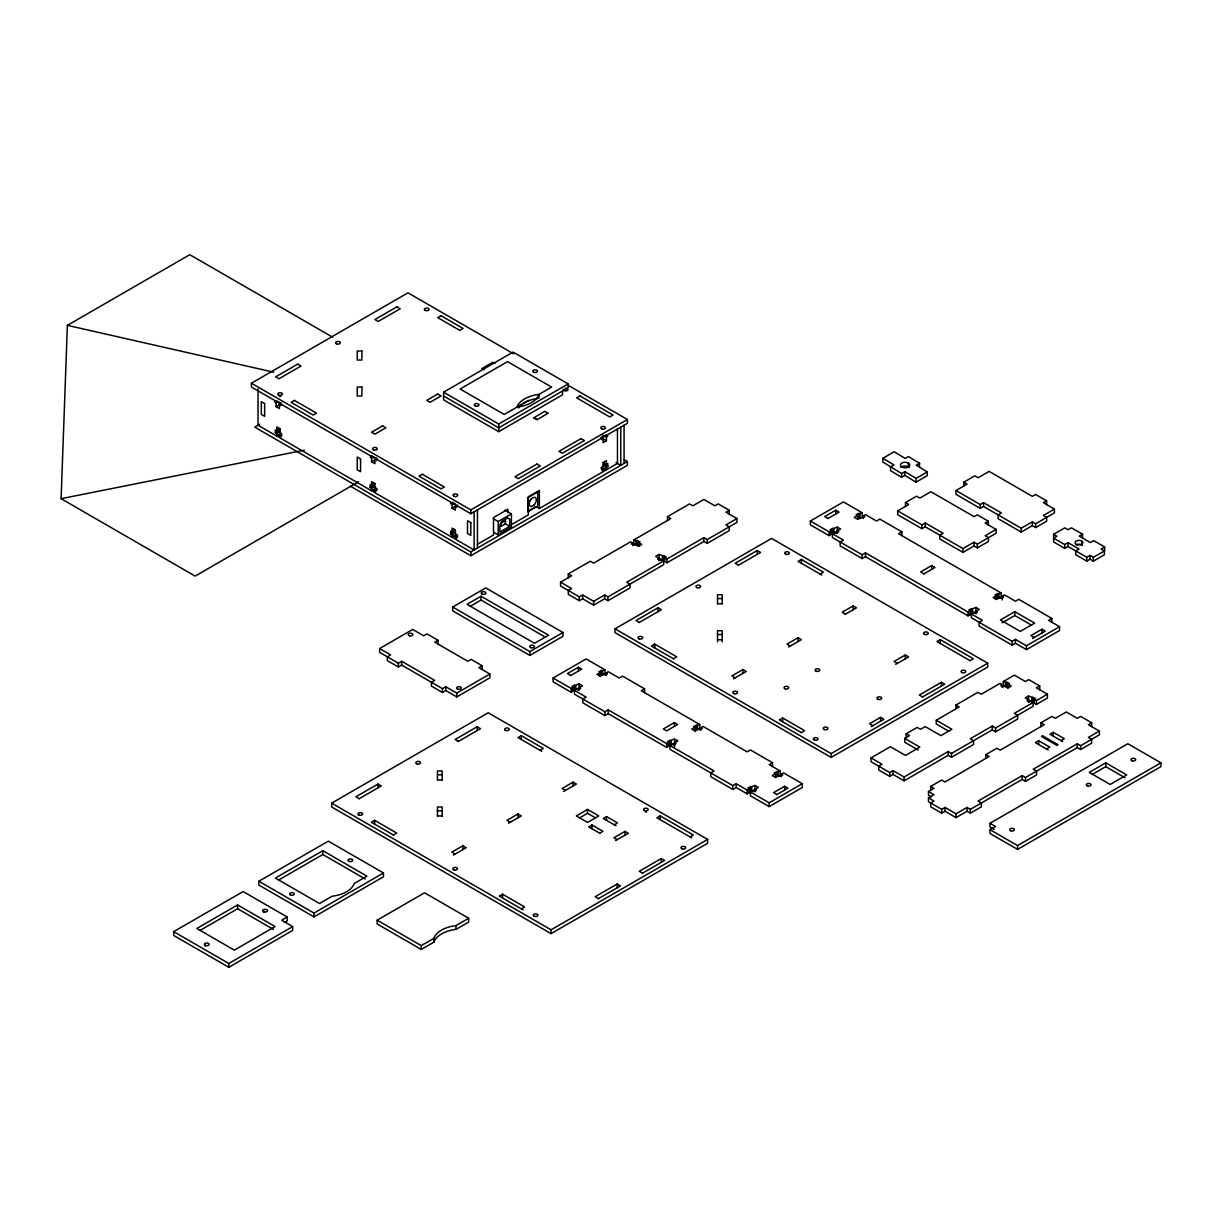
<?xml version="1.0" encoding="UTF-8"?>
<svg xmlns="http://www.w3.org/2000/svg" width="1222" height="1222" viewBox="0 0 1222 1222"><rect width="100%" height="100%" fill="white"/><g stroke="black" fill="none" stroke-linecap="round" stroke-linejoin="round"><path stroke-width="1.5" d="M882.91 458.25L882.819 462.008L901.637 473.54L901.561 477.313L890.533 470.623L890.624 466.85L893.924 464.94L882.91 458.25L894.153 451.758L905.181 458.449L908.481 456.539L919.555 463.275L919.418 467.003M904.86 475.404L904.952 471.631L916.088 478.398L915.996 482.171L904.86 475.404L901.561 477.313M908.297 466.911L908.389 463.138M919.555 463.275L916.256 465.185L927.33 471.906L927.238 475.679L915.996 482.171M358.581 481.758L195.169 576.097L61.1 498.683L67.378 325.358L189.777 254.695L332.796 337.272M568.001 385.205L627.39 419.497L627.39 423.316L470.821 513.714L251.411 387.038L251.411 383.219L407.965 292.822L513.546 353.784M276.89 400.724L274.69 402.007L276.111 402.832L278.326 401.564M279.426 402.191L279.426 408.56L276.111 406.651L281.625 403.474M259.66 424.278L254.711 427.135L470.821 551.901L627.39 461.519L627.39 465.338L470.821 555.72L350.393 486.203M275.332 432.68L278.631 430.77L280.067 431.595L276.768 433.505L275.332 432.68L275.332 429.884L276.768 430.709L280.067 428.8L280.067 434.146L276.768 436.055L258.025 425.225L258.025 388.856M562.548 390.979L562.548 394.798L498.713 431.656L443.586 399.838L443.586 392.186L513.041 352.089L568.169 383.922L568.169 387.741L498.713 427.837L443.586 396.004M372.359 455.852L370.159 457.12L371.58 457.945L373.795 456.677M374.894 457.318L374.894 463.673L371.58 461.763L377.094 458.586M370.159 487.425L373.458 485.516L374.894 486.341L371.58 488.25L370.159 487.425L370.159 484.615L371.58 485.455L374.894 483.545L374.894 488.892L371.58 490.801L280.067 437.965L280.067 435.414L281.503 436.239L281.503 433.443L280.067 432.619M516.906 407.155L504.228 414.472L460.129 389.008L507.527 361.636L551.641 387.099L538.963 394.416A28.32 16.36 0 0 1 516.906 407.155A28.32 16.36 0 0 1 538.963 394.416L538.963 396.967M518.907 405.994L528.698 400.342M450.643 533.892L453.942 531.982L455.378 532.807L452.079 534.717L450.643 533.892L450.643 531.096L452.079 531.921L452.079 528.103L455.378 530.012L455.378 535.358L452.079 537.268L374.894 492.71L374.894 490.159L377.094 488.892M443.586 392.186L498.713 424.019L568.169 383.922M548.052 413.235L537.023 419.726L533.724 417.817L544.752 411.325L548.052 413.357M452.843 502.318L450.643 503.586L452.079 504.426L454.279 503.143M455.378 503.785L455.378 510.154L452.079 508.245L457.593 505.053M251.411 383.219L470.821 509.895L627.39 419.497M603.133 438.851L601.698 439.676L601.698 436.88M604.233 435.674L606.433 436.941L607.869 436.117L605.669 434.849M606.433 436.941L606.433 440.76L603.133 442.67L603.133 435.032M452.079 531.921L455.378 530.012M474.121 511.804L474.121 549.992L455.378 539.177L455.378 536.626L457.593 535.358M493.321 518.708L498.194 521.519L511.422 513.882L511.422 527.247L498.194 534.885L493.734 532.318M617.461 428.861L617.461 463.428L606.433 469.783L603.133 467.873L603.133 462.527L606.433 460.618L606.433 464.436L607.869 463.612L607.869 466.422L606.433 467.247L603.133 465.338L604.554 464.513L607.869 466.422M507.573 518.021L502.059 521.198L499.844 525.017L499.844 532.028L509.773 526.3L509.773 519.289L506.55 517.441M603.133 466.346L601.698 467.186L601.698 469.981L603.133 469.156L603.133 471.707L539.376 508.505L536.076 506.595L527.858 511.331M477.359 544.309L493.505 534.992L493.505 517.548L507.848 509.269L507.848 512.751M512.583 523.978L528.347 514.874L528.347 496.789L539.376 490.419L539.376 508.505M482.155 669.549L482.155 665.73L478.856 667.64L489.869 674.009L489.869 677.828L456.799 696.922L445.77 690.552L442.471 692.462L431.442 686.107L431.442 682.288L434.742 680.379L401.671 661.27L398.357 663.179L379.614 652.365L379.614 648.546L412.7 629.452L423.728 635.807L427.028 633.897L438.056 640.267L438.056 644.086M452.675 607.029L485.76 587.935L562.945 632.492L562.945 636.311L529.859 655.42L452.675 610.847L452.675 607.029L529.859 651.586L562.945 632.492M481.071 596.244L467.064 604.325L534.549 643.291L548.556 635.196L481.071 596.244L481.071 600.063L545.256 637.12M470.18 606.356L481.071 600.063M438.056 640.267L434.742 642.176L467.827 661.27L471.127 659.361L482.155 665.73M379.614 648.546L390.643 654.916L387.343 656.825L387.343 660.644L398.357 666.998L401.671 665.089L442.471 688.643L445.77 686.733L456.799 693.103L489.869 674.009M568.276 577.746L568.276 573.928L590.333 561.203L593.648 563.113L630.583 541.789L632.782 543.057L632.782 545.608M667.518 520.465L667.518 516.646L689.559 503.907L692.874 505.816L703.903 499.447L714.931 505.816L718.231 503.907L729.259 510.277L729.259 514.095M664.753 557.706L666.968 558.973L703.903 537.649L707.202 539.559L736.973 522.374L736.973 518.556L725.944 524.91L729.259 526.819L729.259 530.638L707.202 543.378L703.903 541.468L666.968 562.792L664.753 561.524L664.753 557.706L666.189 556.865L659.025 554.391L655.71 556.3L663.653 560.883L663.653 564.701L607.976 596.855L604.661 594.946L593.648 601.3L582.619 594.946L579.304 596.855L560.562 586.025L560.562 582.207L571.591 575.837L568.276 573.928M638.51 546.371L638.51 542.553L641.825 544.462L638.51 546.371L633.882 543.698L633.882 539.88L670.817 518.556L667.518 516.646M632.782 543.057L631.346 543.882L633.775 545.287L635.211 544.462M633.882 539.88L639.946 541.728L638.51 542.553M639.946 545.547L637.517 544.141L636.097 544.966L636.097 541.147M729.259 510.277L725.944 512.186L736.973 518.556M560.562 582.207L571.591 588.576L568.276 590.486L568.276 594.304L579.304 600.674L582.619 598.765L593.648 605.119L604.661 598.765L607.976 600.674L630.033 587.935L630.033 584.116L626.718 582.207L663.653 560.883M659.025 558.21L657.589 559.034L660.017 560.44L661.453 559.615M615.017 628.826L771.586 538.428L987.682 663.195L987.682 667.013L831.128 757.411L615.017 632.645L615.017 628.826L831.128 753.592L987.682 663.195M639.121 622.548L661.331 609.732L658.016 607.823L635.959 620.547L639.274 622.456M738.348 565.267L760.558 552.436L757.243 550.526L735.201 563.266L738.5 565.175M832.426 533.754L843.455 540.124L840.14 542.033L840.14 545.852L862.197 558.576L865.497 556.667L968.038 615.873L970.253 614.605L970.253 610.786L968.038 612.054L865.497 552.848L862.197 554.757L832.426 537.573L832.426 533.754L840.583 529.05L837.284 527.14L830.105 529.615L831.54 530.44L831.54 534.258L829.112 535.664L810.369 524.849L810.369 521.03L843.455 501.921L862.197 512.751L862.197 516.57M827.859 518.571L839.04 512.11L835.741 510.2L824.713 516.57L828.012 518.479M901.637 473.54L904.952 471.631M331.651 803.144L488.204 712.762L707.63 839.438L707.63 843.256L551.061 933.639L331.651 806.963L331.651 803.144L551.061 929.82L707.63 839.438M574.493 690.384L586.163 697.136L582.848 699.045L582.848 702.864L604.905 715.588L608.22 713.679L666.647 747.421L668.862 746.138L668.862 742.319L666.647 743.602L608.22 709.86L604.905 711.769L574.493 694.203L574.493 690.384L582.436 685.802L579.121 683.892L571.957 686.382L573.393 687.207L573.393 691.026L571.178 692.294L553.092 681.845L553.092 678.027L586.163 658.933L604.905 669.763L604.905 673.582L600.277 676.255L596.962 674.345L600.277 672.436L600.277 676.255M570.567 675.583L581.748 669.121L578.449 667.212L567.42 673.582L570.72 675.491M359.054 798.791L381.264 785.96L377.949 784.05L355.908 796.79L359.207 798.699M458.281 741.494L480.49 728.663L477.191 726.754L455.134 739.493L458.449 741.403M916.088 478.398L927.33 471.906M862.197 512.751L856.133 514.599L857.569 515.424L857.569 519.243L854.254 517.334L857.569 515.424M810.369 521.03L829.112 531.845L831.54 530.44M833.969 529.05L833.969 532.868L832.533 532.044L830.105 533.434L831.54 534.258M857.569 519.243L864.733 516.753L863.297 515.928L863.297 518.479M863.297 515.928L865.497 514.661L876.525 521.03L879.84 519.121L901.882 531.845L901.882 535.664M604.905 669.763L598.841 671.596L600.277 672.436M553.092 678.027L571.178 688.475L573.393 687.207M575.806 685.802L575.806 689.62L574.386 688.796L571.957 690.201L573.393 691.026M598.841 675.415L601.27 674.025L602.706 674.85L602.706 671.031M673.459 658.75L676.759 656.84L654.702 644.101L651.402 646.01L673.612 658.841M820.099 574.08L823.399 572.171L801.357 559.432L798.042 561.356L821.826 575.073M606.005 675.491L606.005 672.94L608.22 671.672L619.233 678.027L622.548 676.117L644.605 688.857L644.605 692.675M905.471 506.397L905.471 502.578L916.546 496.178L919.861 498.087L930.874 491.733L974.102 516.677L977.294 514.829L988.323 521.198L988.323 525.017M988.323 521.198L985.131 523.047L996.159 529.416L996.159 533.235L977.356 544.08L974.041 542.171L962.967 548.571L925.253 526.804L921.953 528.714L897.696 514.706L897.696 510.888L908.771 504.487L905.471 502.578M258.865 881.245L328.336 841.148L383.464 872.966L383.464 876.8L313.993 916.897L258.865 885.064L258.865 881.245L313.993 913.078L383.464 872.966M287.231 917.019L281.732 920.197L292.638 926.627L292.638 930.446L228.804 967.305L173.677 935.472L173.677 931.653L243.132 891.556L287.231 917.019L287.231 920.838L284.482 922.427M393.392 834.977L396.692 833.068L374.65 820.344L371.335 822.253L393.545 835.069M540.032 750.308L543.347 748.399L521.29 735.675L517.975 737.584L541.758 751.316M322.822 850.695L275.408 878.068L319.507 903.532L332.185 896.215A28.32 16.36 0 0 0 354.243 883.475L366.921 876.159L322.822 850.695L322.822 854.514L278.677 879.993M963.746 486.066L963.746 482.247L974.82 475.847L978.135 477.756L989.148 471.387L1032.376 496.346L1035.569 494.498L1046.597 500.867L1046.597 504.686M237.618 904.922L196.834 928.476L234.319 950.12L275.103 926.566L237.618 904.922L237.618 908.74L200.087 930.416M1046.597 500.867L1043.405 502.7L1054.418 509.07L1054.418 512.889L1035.63 523.749L1032.315 521.84L1021.241 528.24L983.527 506.458L980.227 508.367L955.971 494.36L955.971 490.541L967.045 484.156L963.746 482.247M901.882 531.845L898.582 533.754L1001.124 592.96L1001.124 596.779L996.495 599.452L993.181 597.543L996.495 595.633L996.495 599.452M897.696 510.888L921.953 524.895L925.253 522.985L943.124 533.296L939.81 535.205L939.81 539.024L962.967 552.39L974.041 545.99L977.356 547.899L988.43 541.499L988.43 537.68L985.131 535.771L996.159 529.416M644.605 688.857L641.29 690.766L699.732 724.493L699.732 728.327L695.104 731L691.789 729.091L695.104 727.182L695.104 731M955.971 490.541L980.227 504.549L983.527 502.639L1001.398 512.95L998.084 514.859L998.084 518.678L1021.241 532.059L1032.315 525.659L1035.63 527.568L1046.704 521.168L1046.704 517.349L1043.405 515.44L1054.418 509.07M173.677 931.653L228.804 963.486L292.638 926.627M733.46 678.836L746.23 671.474L742.915 669.564L731.886 675.934L735.201 677.843M788.587 647.018L801.357 639.641L798.042 637.731L787.014 644.101L790.328 646.01M845.303 614.269L856.485 607.823L853.17 605.913L842.141 612.268L845.456 614.177M923.786 573.943L934.967 567.497L931.653 565.587L920.64 571.942L923.939 573.851M674.376 722.584L663.347 728.954L666.647 730.863L677.675 724.493L674.376 722.584L674.376 726.418M453.408 855.079L466.162 847.701L462.848 845.792L451.819 852.162L455.134 854.071M508.535 823.246L521.29 815.884L517.975 813.974L506.962 820.344L510.261 822.253M563.663 791.413L576.417 784.05L573.103 782.141L562.089 788.511L565.389 790.42M669.962 745.512L714.06 770.975L710.761 772.884L710.761 776.703L732.803 789.427L736.118 787.518L747.146 793.888L749.346 792.62L749.346 788.801L747.146 790.069L736.118 783.699L732.803 785.609L669.962 749.33L669.962 745.512L677.905 740.929L674.59 739.02L667.426 741.494L668.862 742.319M699.732 724.493L693.668 726.342L695.104 727.182M671.275 740.929L671.275 744.748L669.855 743.923L667.426 745.313L668.862 746.138M700.832 730.237L700.832 727.686L703.032 726.418L747.146 751.866L750.445 749.957L772.503 762.696L772.503 766.515M377.17 920.166L424.584 892.793L468.683 918.257L468.683 922.075L456.005 929.392A28.32 16.36 0 0 0 433.947 942.116L421.269 949.448L377.17 923.985L377.17 920.166L421.269 945.629L433.947 938.297A28.32 16.36 0 0 1 456.005 925.573L468.683 918.257M1053.608 534.32L1056.923 536.229L1053.608 538.138L1064.698 544.538L1067.997 542.629L1079.072 549.014L1075.772 550.939L1075.772 554.757L1086.801 561.112L1090.055 559.233L1093.354 561.142L1104.383 554.788L1104.383 550.969L1093.354 557.324L1090.055 555.414L1086.801 557.293L1067.997 546.448L1064.698 548.357L1053.608 541.957L1053.608 534.32L1064.851 527.828L1068.165 529.737L1071.465 527.828L1082.555 534.228L1082.555 538.047M587.553 809.453L576.31 815.945L587.553 822.437L598.795 815.945L587.553 809.453L587.553 813.272L595.588 817.915M579.518 817.915L587.553 813.272M1082.555 534.228L1079.24 536.137L1090.33 542.522L1093.629 540.613L1104.657 546.982L1104.657 550.801M599.681 833.251L602.996 831.342L591.967 824.987L588.653 826.897L599.834 833.221M614.238 824.85L617.538 822.941L606.524 816.586L603.21 818.496L615.964 825.736M973.781 612.558L979.296 609.381L975.981 607.471L968.817 609.946L970.253 610.786M1001.124 592.96L995.059 594.808L996.495 595.633M801.357 732.589L804.656 730.68L782.615 717.94L779.3 719.85L801.51 732.681M995.059 598.627L997.488 597.222L998.909 598.047L998.909 594.228M971.353 613.963L982.381 620.333L979.066 622.242L979.066 626.061L1012.152 645.155L1015.451 643.246L1026.48 649.615L1059.55 630.506L1059.55 626.687L1026.48 645.796L1015.451 639.427L1012.152 641.336L971.353 617.782L971.353 613.963L977.417 612.115L975.981 611.29M1002.223 599.956L1002.223 596.137L1004.423 594.87L1015.451 601.224L1018.766 599.315L1051.837 618.424L1051.837 622.242M895.68 664.371L908.633 656.901L905.319 654.992L894.076 661.484L897.391 663.393M970.039 660.659L973.354 658.75L940.283 639.641L936.969 641.55L970.207 660.751M521.29 908.817L524.589 906.907L502.548 894.183L499.233 896.093L523.016 909.825M1104.657 546.982L1101.083 549.06L1104.383 550.969M615.537 840.522L628.291 833.297L624.992 831.388L613.963 837.742L617.263 839.651M689.987 836.887L693.286 834.977L660.216 815.884L656.901 817.793L691.713 837.895M1014.795 611.672L1000.451 619.951L1020.309 631.407L1034.637 623.128L1014.795 611.672L1014.795 615.491L1031.582 625.19M1002.055 622.853L1014.795 615.491M772.503 762.696L769.188 764.605L780.216 770.975L780.216 774.794L775.588 777.467L772.273 775.558L775.588 773.648L775.588 777.467M781.316 776.703L781.316 774.152L783.531 772.884L802.274 783.699L802.274 787.518L769.188 806.612L750.445 795.797L750.445 791.978L758.388 787.396L755.074 785.486L747.91 787.961L749.346 788.801M780.216 770.975L774.152 772.823L775.588 773.648M751.774 787.396L751.774 791.214L750.339 790.39L747.91 791.78L749.346 792.62M1051.837 618.424L1048.537 620.333L1059.55 626.687M871.164 726.662L883.918 719.284L880.604 717.375L869.575 723.745L872.89 725.654M922.473 697.029L944.682 684.213L941.383 682.304L919.326 695.028L922.641 696.937M1032.468 638.51L1045.222 631.148L1041.908 629.238L1030.894 635.608L1034.194 637.517M776.749 794.621L787.93 788.159L784.631 786.25L773.602 792.62L776.902 794.529M598.306 898.72L620.516 885.904L617.217 883.995L595.16 896.719L598.475 898.628M642.421 873.256L664.631 860.441L661.316 858.531L639.259 871.255L642.573 873.165M750.445 791.978L769.188 802.793L802.274 783.699M906.159 737.599L906.159 733.78L917.187 727.411L920.502 729.32L925.237 726.586L940.894 735.629L951.923 729.259L936.266 720.216L936.266 724.035L948.791 731.275M955.909 708.882L955.909 705.063L977.951 692.324L981.266 694.233L1000.008 683.419L1002.208 684.687L1002.208 687.238M871.011 757.9L882.04 764.254L878.725 766.163L878.725 769.982L889.753 776.352L893.068 774.442L904.081 780.812L948.196 755.349L951.495 757.258L973.552 744.534L973.552 740.7L970.237 738.791L992.295 726.067L995.594 727.976L1033.094 706.331L1033.094 702.513L1014.336 713.343L1017.651 715.252L1017.651 719.071L995.594 731.795L992.295 729.885L951.495 753.439L948.196 751.53L904.081 776.993L893.068 770.624L889.753 772.533L871.011 761.718L871.011 757.9L890.395 746.703L905.502 755.425L919.83 747.146L904.723 738.424L904.723 742.243L918.318 750.094M904.723 738.424L909.474 735.69L906.159 733.78M936.266 720.216L959.209 706.973L955.909 705.063M1007.951 688.001L1007.951 684.183L1011.251 686.092L1007.951 688.001L1003.323 685.328L1003.323 681.509L1014.336 675.14L1025.365 681.509L1028.68 679.6L1039.708 685.97L1039.708 689.788M1002.208 684.687L1000.787 685.511L1003.201 686.917L1004.637 686.092M1003.323 681.509L1009.387 683.358L1007.951 684.183M1039.708 685.97L1036.393 687.879L1047.422 694.233L1047.422 698.052L1036.393 704.422L1034.194 703.154L1034.194 699.335L1035.63 698.51L1028.45 696.021L1025.151 697.93L1033.094 702.513M1028.45 699.839L1027.03 700.664L1029.443 702.07L1030.879 701.245M1034.194 699.335L1036.393 700.603L1047.422 694.233M930.675 790.252L930.675 786.433L941.704 780.064L945.018 781.973L989.117 756.51L985.803 754.6L985.803 758.419M985.803 754.6L996.831 748.246L1000.146 750.155L1044.245 724.692L1040.93 722.782L1040.93 726.601M1040.93 722.782L1051.959 716.413L1055.273 718.322L1066.302 711.952L1077.315 718.322L1080.63 716.413L1091.658 722.782L1091.658 726.601M931.225 796.943L928.476 795.339L928.476 791.52L933.99 788.343L930.675 786.433M1091.658 722.782L1088.344 724.692L1099.372 731.046L1099.372 734.865L1080.63 745.695L1077.315 743.786L1033.216 769.249L1036.531 771.158L1036.531 774.977L1025.502 781.347L1022.188 779.437L970.375 809.346L967.06 807.437L956.032 813.806L945.018 807.437L941.704 809.346L928.476 801.708L928.476 797.89L933.99 794.712L928.476 791.52M1046.444 749.01L1049.759 747.085L1038.669 740.7L1035.37 742.609L1048.171 750.003M1061.002 740.593L1064.316 738.684L1053.227 732.299L1049.927 734.208L1062.728 741.601M928.476 797.89L933.99 801.067L930.675 802.976L930.675 806.81L941.704 813.165L945.018 811.255L956.032 817.625L967.06 811.255L970.375 813.165L981.403 806.81L981.403 802.976L978.089 801.067L1022.188 775.603L1025.502 777.528L1077.315 747.604L1080.63 749.514L1091.658 743.144L1091.658 739.325L1088.344 737.416L1099.372 731.046M990.003 823.307L1127.83 743.724L1160.9 762.833L1160.9 766.652L1017.559 849.397L990.003 833.48L990.003 829.662L995.518 826.484L990.003 823.307L990.003 827.126L994.143 829.509M1105.773 762.833L1089.23 772.38L1110.187 784.478L1126.715 774.916L1105.773 762.833L1105.773 766.652L1125.111 777.818M1092.239 774.458L1105.773 766.652M990.003 829.662L1017.559 845.578L1160.9 762.833M61.1 498.683L304.309 450.17M717.528 598.536L722.202 598.536M717.528 603.714L722.202 603.714M717.528 634.539L722.202 634.539M717.528 639.732L722.202 639.732M437.461 774.763L442.135 774.763M437.461 779.957L442.135 779.957M437.461 810.782L442.135 810.782M437.461 815.96L442.135 815.96M67.378 325.358L273.743 372.206M1002.223 596.137L1003.659 596.962L1001.23 598.368L999.795 597.543M837.284 530.959L838.704 531.784L836.062 533.311L834.626 532.487M968.817 613.765L970.253 614.605M495.078 363.484L492.863 362.216L481.85 368.57L484.049 369.854M600.918 437.583L606.433 440.76M624.091 459.609L627.39 461.519M616.041 462.603L620.761 465.338L620.761 427.135M533.724 417.68L537.023 419.589M603.133 462.527L606.433 464.436M600.918 467.873L603.133 469.156M504.93 510.139L511.422 513.882M504.946 523.505L509.773 526.3M279.426 404.742L280.861 405.567L280.861 402.771M374.894 459.854L376.33 460.694L376.33 457.883M455.378 506.336L456.814 507.161M280.067 428.8L276.768 426.89L276.768 430.709M374.894 483.545L371.58 481.636L371.58 485.455M374.894 487.364L376.33 488.189L376.33 490.984L374.894 490.159M455.378 533.831L456.814 534.656L456.814 537.451L455.378 536.626M606.005 672.94L607.441 673.765L605.012 675.17L603.576 674.345M700.832 727.686L702.268 728.511L699.839 729.916L698.404 729.091M781.316 774.152L782.752 774.977L780.323 776.382L778.888 775.558M579.121 687.711L580.557 688.536L578.128 689.941L576.692 689.116M674.59 742.839L676.026 743.663L673.597 745.069L672.161 744.229M755.074 789.305L756.51 790.13L754.081 791.535L752.645 790.71M322.822 854.514L365.286 879.03M237.618 908.74L273.484 929.438M1093.354 557.324L1093.354 561.142M1090.055 555.414L1090.055 559.233M1086.801 557.293L1086.801 561.112M1081.73 541.071L1081.73 544.89M1080.63 745.695L1080.63 749.514M1077.315 743.786L1077.315 747.604M1067.997 542.629L1067.997 546.448M1064.698 544.538L1064.698 548.357M1053.227 732.299L1053.227 736.118M1041.908 629.238L1041.908 633.057M1038.669 740.7L1038.669 744.519M1036.393 700.603L1036.393 704.422M1035.63 523.749L1035.63 527.568M1033.201 697.105L1033.201 700.924L1031.765 701.749L1031.765 697.93M1032.315 521.84L1032.315 525.659M1028.45 696.021L1028.45 702.39M1026.48 645.796L1026.48 649.615M1025.502 777.528L1025.502 781.347M1022.188 775.603L1022.188 779.437M1021.241 528.24L1021.241 532.059M1017.559 845.578L1017.559 849.397M1015.451 639.427L1015.451 643.246M1012.152 641.336L1012.152 645.155M1006.959 681.952L1006.959 685.771L1005.523 686.596L1005.523 682.777M997.488 593.403L997.488 597.222M995.594 727.976L995.594 731.795M992.295 726.067L992.295 729.885M983.527 502.639L983.527 506.458M980.227 504.549L980.227 508.367M977.356 544.08L977.356 547.899M975.981 607.471L975.981 613.841M974.041 542.171L974.041 545.99M972.666 609.381L972.666 613.2L971.246 612.375L971.246 608.556M970.375 809.346L970.375 813.165M968.038 612.054L968.038 615.873M967.06 807.437L967.06 811.255M962.967 548.571L962.967 552.39M956.032 813.806L956.032 817.625M951.495 753.439L951.495 757.258M948.196 751.53L948.196 755.349M945.018 807.437L945.018 811.255M941.704 809.346L941.704 813.165M941.383 682.304L941.383 686.122M940.283 639.641L940.283 643.459M931.653 565.587L931.653 569.406M925.253 522.985L925.253 526.804M921.953 524.895L921.953 528.714M905.319 654.992L905.319 658.811M904.081 776.993L904.081 780.812M893.068 770.624L893.068 774.442M889.753 772.533L889.753 776.352M880.604 717.375L880.604 721.209M865.497 552.848L865.497 556.667M862.197 554.757L862.197 558.576M859.998 514.019L859.998 517.838L858.562 517.013L858.562 513.194M853.17 605.913L853.17 609.732M837.284 527.14L837.284 533.495M835.741 510.2L835.741 514.019M832.533 528.21L832.533 532.044M831.128 753.592L831.128 757.411M829.112 531.845L829.112 535.664M801.357 559.432L801.357 563.266M798.042 637.731L798.042 641.55M784.631 786.25L784.631 790.069M782.615 717.94L782.615 721.759M778.017 772.243L778.017 776.062L776.581 775.237L776.581 771.418M769.188 802.793L769.188 806.612M757.243 550.526L757.243 554.345M755.074 785.486L755.074 791.856M750.339 786.571L750.339 790.39M747.146 790.069L747.146 793.888M742.915 669.564L742.915 673.383M736.118 783.699L736.118 787.518M732.803 785.609L732.803 789.427M722.202 603.943L722.202 594.717L717.528 594.717L717.528 603.943M722.202 641.749L722.202 630.72L717.528 630.72L717.528 641.749M707.202 539.559L707.202 543.378M703.903 537.649L703.903 541.468M697.518 725.776L697.518 729.595L696.097 728.77L696.097 724.952M674.59 739.02L674.59 746.657M669.855 740.104L669.855 743.923M666.968 558.973L666.968 562.792M666.647 743.602L666.647 747.421M663.76 555.475L663.76 559.294L662.324 560.119L662.324 556.3M661.316 858.531L661.316 862.35M660.216 815.884L660.216 819.702M659.025 554.391L659.025 560.761M658.016 607.823L658.016 611.642M654.702 644.101L654.702 647.92M637.517 540.323L637.517 544.141M624.992 831.388L624.992 835.069M624.075 425.225L624.075 463.428M617.217 883.995L617.217 887.814M608.22 709.86L608.22 713.679M607.976 596.855L607.976 600.674M606.433 467.247L606.433 469.783M606.524 816.586L606.524 820.268M604.905 711.769L604.905 715.588M604.661 594.946L604.661 598.765M601.27 670.206L601.27 674.025M593.648 601.3L593.648 605.119M591.967 824.987L591.967 828.669M582.619 594.946L582.619 598.765M579.304 596.855L579.304 600.674M579.121 683.892L579.121 690.262M578.449 667.212L578.449 671.031M574.386 684.977L574.386 688.796M573.103 782.141L573.103 785.96M571.178 688.475L571.178 692.294M551.061 929.82L551.061 933.639M529.859 651.586L529.859 655.42M521.29 735.675L521.29 739.493M517.975 813.974L517.975 817.793M502.548 894.183L502.548 898.002M498.713 424.019L498.713 431.656M498.194 521.519L498.194 534.885M477.435 509.895L477.435 548.082M477.191 726.754L477.191 730.588M470.821 509.895L470.821 513.714M470.821 551.901L470.821 555.72M462.848 845.792L462.848 849.626M456.799 693.103L456.799 696.922M456.005 925.573L456.005 929.392M453.942 529.187L453.942 531.982M452.079 504.426L452.079 508.245M452.079 534.717L452.079 537.268M445.77 686.733L445.77 690.552M442.471 688.643L442.471 692.462M442.135 780.171L442.135 770.945L437.461 770.945L437.461 780.171M442.135 816.189L442.135 806.963L437.461 806.963L437.461 816.189M433.947 938.297L433.947 942.116M421.269 945.629L421.269 949.448M401.671 661.27L401.671 665.089M398.357 663.179L398.357 666.998M377.949 784.05L377.949 787.869M374.65 820.344L374.65 824.163M373.458 482.705L373.458 485.516M371.58 457.945L371.58 461.763M371.58 488.25L371.58 490.801M313.993 913.078L313.993 916.897M278.631 427.975L278.631 430.77M276.768 433.505L276.768 436.055M276.111 402.832L276.111 406.651M263.54 909.703L263.54 912.238M228.804 963.486L228.804 967.305M205.097 943.43L205.097 945.981M900.935 467.369A4.674 2.765 1.3 0 1 909.046 467.491M1076.215 544.89A3.895 2.245 0 0 1 1082.341 545.348M645.277 812.034A2.337 1.344 0 0 1 646.484 812.034M518.525 407.934A28.32 16.36 0 0 1 538.963 398.235M279.471 396.554A2.337 1.344 0 0 1 280.678 396.554M565.038 388.275A2.337 1.344 0 0 1 567.97 389.467A2.337 1.344 0 0 1 565.435 390.933A2.337 1.344 0 0 1 563.373 389.238M280.678 437.354A2.337 1.344 0 0 1 277.806 435.704A2.337 1.344 0 0 1 281.732 435.093M601.957 468.622A2.337 1.344 0 0 1 605.44 469.615A2.337 1.344 0 0 1 602.522 471.096M456.554 538.428A2.337 1.344 0 0 1 453.255 537.833A2.337 1.344 0 0 1 454.584 536A2.337 1.344 0 0 1 457.639 536.916M375.505 492.099A2.337 1.344 0 0 1 372.695 491.259A2.337 1.344 0 0 1 373.901 489.579A2.337 1.344 0 0 1 376.926 490.129M530.562 499.34A1.558 0.901 -60 0 1 528.5 501.157M297.71 364.125L275.668 376.85L278.967 378.759L301.024 366.035L297.71 364.125M396.951 306.829L374.894 319.553L378.194 321.462L400.251 308.738L396.951 306.829M294.41 400.404L291.096 402.313L313.153 415.052L316.452 413.128L294.41 400.404M441.05 315.734L437.736 317.644L459.793 330.383L463.092 328.474L441.05 315.734M382.608 425.867L371.58 432.237L374.894 434.146L385.923 427.776L382.608 425.867M437.736 394.034L426.707 400.404L430.022 402.313L441.05 395.943L437.736 394.034M422.308 474.243L418.993 476.152L441.05 488.892L444.35 486.982L422.308 474.243M579.976 395.943L576.662 397.853L609.747 416.962L613.047 415.052L579.976 395.943M536.977 464.055L514.92 476.794L518.235 478.703L540.277 465.964L536.977 464.055M581.076 438.591L559.019 451.33L562.334 453.24L584.376 440.5L581.076 438.591M537.726 492.023L527.797 497.751L527.797 511.758L537.726 506.015L537.726 492.023M505.48 520.633L501.066 523.184L501.066 526.361L505.48 523.81L505.48 520.633M1042.595 735.827L1041.495 736.469L1056.923 745.374L1058.023 744.733L1042.595 735.827M361.895 351.02L357.221 351.02L357.221 360.016L361.895 360.016L361.895 351.02M361.895 387.023L357.221 387.023L357.221 396.035L361.895 396.035L361.895 387.023M264.639 403.581L261.325 401.671L261.325 414.411L264.639 416.32L264.639 403.581M360.566 458.968L357.252 457.059L357.252 469.783L360.566 471.707L360.566 458.968M470.821 522.619L467.507 520.709L467.507 533.449L470.821 535.358L470.821 522.619M901.775 466.957A4.674 2.765 1.3 0 0 909.596 465.842A4.674 2.765 1.3 0 0 903.868 462.359A4.674 2.765 1.3 0 0 901.775 466.957M1077.025 544.6A3.895 2.245 0 0 0 1082.86 542.66A3.895 2.245 0 0 0 1077.025 540.704A3.895 2.245 0 0 0 1077.025 544.6M1132.168 760.817A2.337 1.344 0 0 0 1135.681 759.641A2.337 1.344 0 0 0 1132.168 758.48A2.337 1.344 0 0 0 1132.168 760.817M1087.519 785.96A2.337 1.344 0 0 0 1091.017 784.784A2.337 1.344 0 0 0 1087.519 783.623A2.337 1.344 0 0 0 1087.519 785.96M1010.884 830.838A2.337 1.344 0 0 0 1014.397 829.662A2.337 1.344 0 0 0 1010.884 828.501A2.337 1.344 0 0 0 1010.884 830.838M530.898 647.675A2.337 1.344 0 0 0 534.411 646.499A2.337 1.344 0 0 0 530.898 645.338A2.337 1.344 0 0 0 530.898 647.675M481.896 593.984A2.337 1.344 0 0 0 485.806 593.373A2.337 1.344 0 0 0 482.95 591.723A2.337 1.344 0 0 0 481.896 593.984M409.324 635.715A2.337 1.344 0 0 0 412.822 634.539A2.337 1.344 0 0 0 409.324 633.378A2.337 1.344 0 0 0 409.324 635.715M457.838 689.177A2.337 1.344 0 0 0 461.336 688.017A2.337 1.344 0 0 0 457.838 686.84A2.337 1.344 0 0 0 457.838 689.177M264.013 911.826A2.337 1.344 0 0 0 267.526 910.65A2.337 1.344 0 0 0 264.013 909.489A2.337 1.344 0 0 0 264.013 911.826M205.586 945.553A2.337 1.344 0 0 0 209.084 944.392A2.337 1.344 0 0 0 205.586 943.216A2.337 1.344 0 0 0 205.586 945.553M349.217 861.418A2.337 1.344 0 0 0 352.715 860.242A2.337 1.344 0 0 0 349.217 859.066A2.337 1.344 0 0 0 349.217 861.418M290.775 895.146A2.337 1.344 0 0 0 294.288 893.985A2.337 1.344 0 0 0 290.775 892.808A2.337 1.344 0 0 0 290.775 895.146M417.023 763.903A2.337 1.344 0 0 0 420.536 762.727A2.337 1.344 0 0 0 417.023 761.55A2.337 1.344 0 0 0 417.023 763.903M505.297 730.267A2.337 1.344 0 0 0 509.207 729.656A2.337 1.344 0 0 0 506.351 728.007A2.337 1.344 0 0 0 505.297 730.267M644.223 810.476A2.337 1.344 0 0 0 648.134 809.865A2.337 1.344 0 0 0 645.277 808.216A2.337 1.344 0 0 0 644.223 810.476M682.197 848.878A2.337 1.344 0 0 0 685.71 847.701A2.337 1.344 0 0 0 682.197 846.541A2.337 1.344 0 0 0 682.197 848.878M533.968 916.133A2.337 1.344 0 0 0 537.879 915.538A2.337 1.344 0 0 0 535.022 913.888A2.337 1.344 0 0 0 533.968 916.133M453.958 869.881A2.337 1.344 0 0 0 457.471 868.72A2.337 1.344 0 0 0 453.958 867.544A2.337 1.344 0 0 0 453.958 869.881M359.146 815.135A2.337 1.344 0 0 0 362.659 813.974A2.337 1.344 0 0 0 359.146 812.798A2.337 1.344 0 0 0 359.146 815.135M878.114 699.335A2.352 1.359 0 0 0 881.642 698.159A2.352 1.359 0 0 0 878.114 696.983A2.352 1.359 0 0 0 878.114 699.335M816.25 671.26A2.352 1.359 0 0 0 819.779 670.084A2.352 1.359 0 0 0 816.25 668.908A2.352 1.359 0 0 0 816.25 671.26M785.181 688.811A2.352 1.359 0 0 0 788.725 687.635A2.352 1.359 0 0 0 785.211 686.458A2.352 1.359 0 0 0 785.181 688.811M824.407 729.565A2.352 1.359 0 0 0 827.951 728.388A2.352 1.359 0 0 0 824.407 727.212A2.352 1.359 0 0 0 824.407 729.565M639.213 638.907A2.337 1.344 0 0 0 642.711 637.731A2.337 1.344 0 0 0 639.213 636.57A2.337 1.344 0 0 0 639.213 638.907M697.09 587.66A2.337 1.344 0 0 0 700.603 586.499A2.337 1.344 0 0 0 697.09 585.323A2.337 1.344 0 0 0 697.09 587.66M785.853 554.238A2.337 1.344 0 0 0 789.351 553.077A2.337 1.344 0 0 0 785.853 551.901A2.337 1.344 0 0 0 785.853 554.238M924.29 634.233A2.337 1.344 0 0 0 928.201 633.638A2.337 1.344 0 0 0 925.344 631.973A2.337 1.344 0 0 0 924.29 634.233M962.264 672.65A2.337 1.344 0 0 0 965.762 671.474A2.337 1.344 0 0 0 962.264 670.313A2.337 1.344 0 0 0 962.264 672.65M814.509 740.12A2.337 1.344 0 0 0 818.022 738.943A2.337 1.344 0 0 0 814.509 737.783A2.337 1.344 0 0 0 814.509 740.12M734.025 693.653A2.337 1.344 0 0 0 737.538 692.477A2.337 1.344 0 0 0 734.025 691.316A2.337 1.344 0 0 0 734.025 693.653M533.922 372.359A2.337 1.344 0 0 0 537.436 371.183A2.337 1.344 0 0 0 533.922 370.022A2.337 1.344 0 0 0 533.922 372.359M475.495 406.086A2.337 1.344 0 0 0 478.993 404.925A2.337 1.344 0 0 0 475.495 403.749A2.337 1.344 0 0 0 475.495 406.086M336.31 343.749A2.337 1.344 0 0 0 340.22 343.138A2.337 1.344 0 0 0 337.348 341.488A2.337 1.344 0 0 0 336.31 343.749M425.057 310.327A2.337 1.344 0 0 0 428.968 309.731A2.337 1.344 0 0 0 426.111 308.066A2.337 1.344 0 0 0 425.057 310.327M601.957 428.953A2.337 1.344 0 0 0 605.47 427.776A2.337 1.344 0 0 0 601.957 426.6A2.337 1.344 0 0 0 601.957 428.953M454.217 496.422A2.337 1.344 0 0 0 457.715 495.246A2.337 1.344 0 0 0 454.217 494.085A2.337 1.344 0 0 0 454.217 496.422M373.718 449.956A2.337 1.344 0 0 0 377.231 448.78A2.337 1.344 0 0 0 373.718 447.619A2.337 1.344 0 0 0 373.718 449.956M278.906 395.21A2.337 1.344 0 0 0 282.404 394.034A2.337 1.344 0 0 0 278.906 392.873A2.337 1.344 0 0 0 278.906 395.21M533.693 505.343A5.071 2.933 -60 0 0 535.297 497.491A5.071 2.933 -60 0 0 529.309 502.807A5.071 2.933 -60 0 0 533.693 505.343"/></g></svg>
